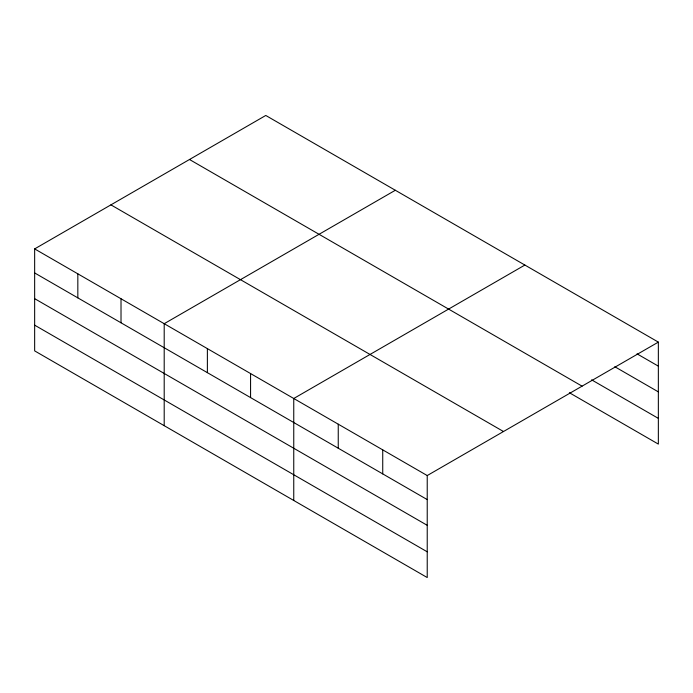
<?xml version="1.0" encoding="UTF-8"?>
<svg xmlns="http://www.w3.org/2000/svg" width="693" height="693" viewBox="0 0 693 693"><rect width="100%" height="100%" fill="white"/><g stroke="black" fill="none" stroke-linecap="round" stroke-linejoin="round"><path stroke-width="1.04" d="M34.65 248.9L427.226 475.554L427.226 577.538L34.65 350.883L34.65 248.9L265.774 115.462L658.35 342.117L658.35 444.1L569.369 392.723M395.322 190.263L164.198 323.7L164.198 425.675M524.87 265.055L293.754 398.492L293.754 500.476M427.226 475.554L658.35 342.117M637.032 353.846L658.35 366.147M614.786 366.718L658.35 391.874M591.614 379.842L658.35 418.373M189.501 159.503L582.077 386.157M110.923 204.868L503.499 431.522M34.65 272.938L427.226 499.584M34.65 298.657L427.226 525.311M34.65 325.156L427.226 551.81M382.735 449.87L382.735 473.899M338.245 424.185L338.245 448.215M250.571 373.562L250.571 397.591M207.38 348.631L207.38 372.661M121.015 298.77L121.015 322.799M77.833 273.839L77.833 297.869"/></g></svg>
